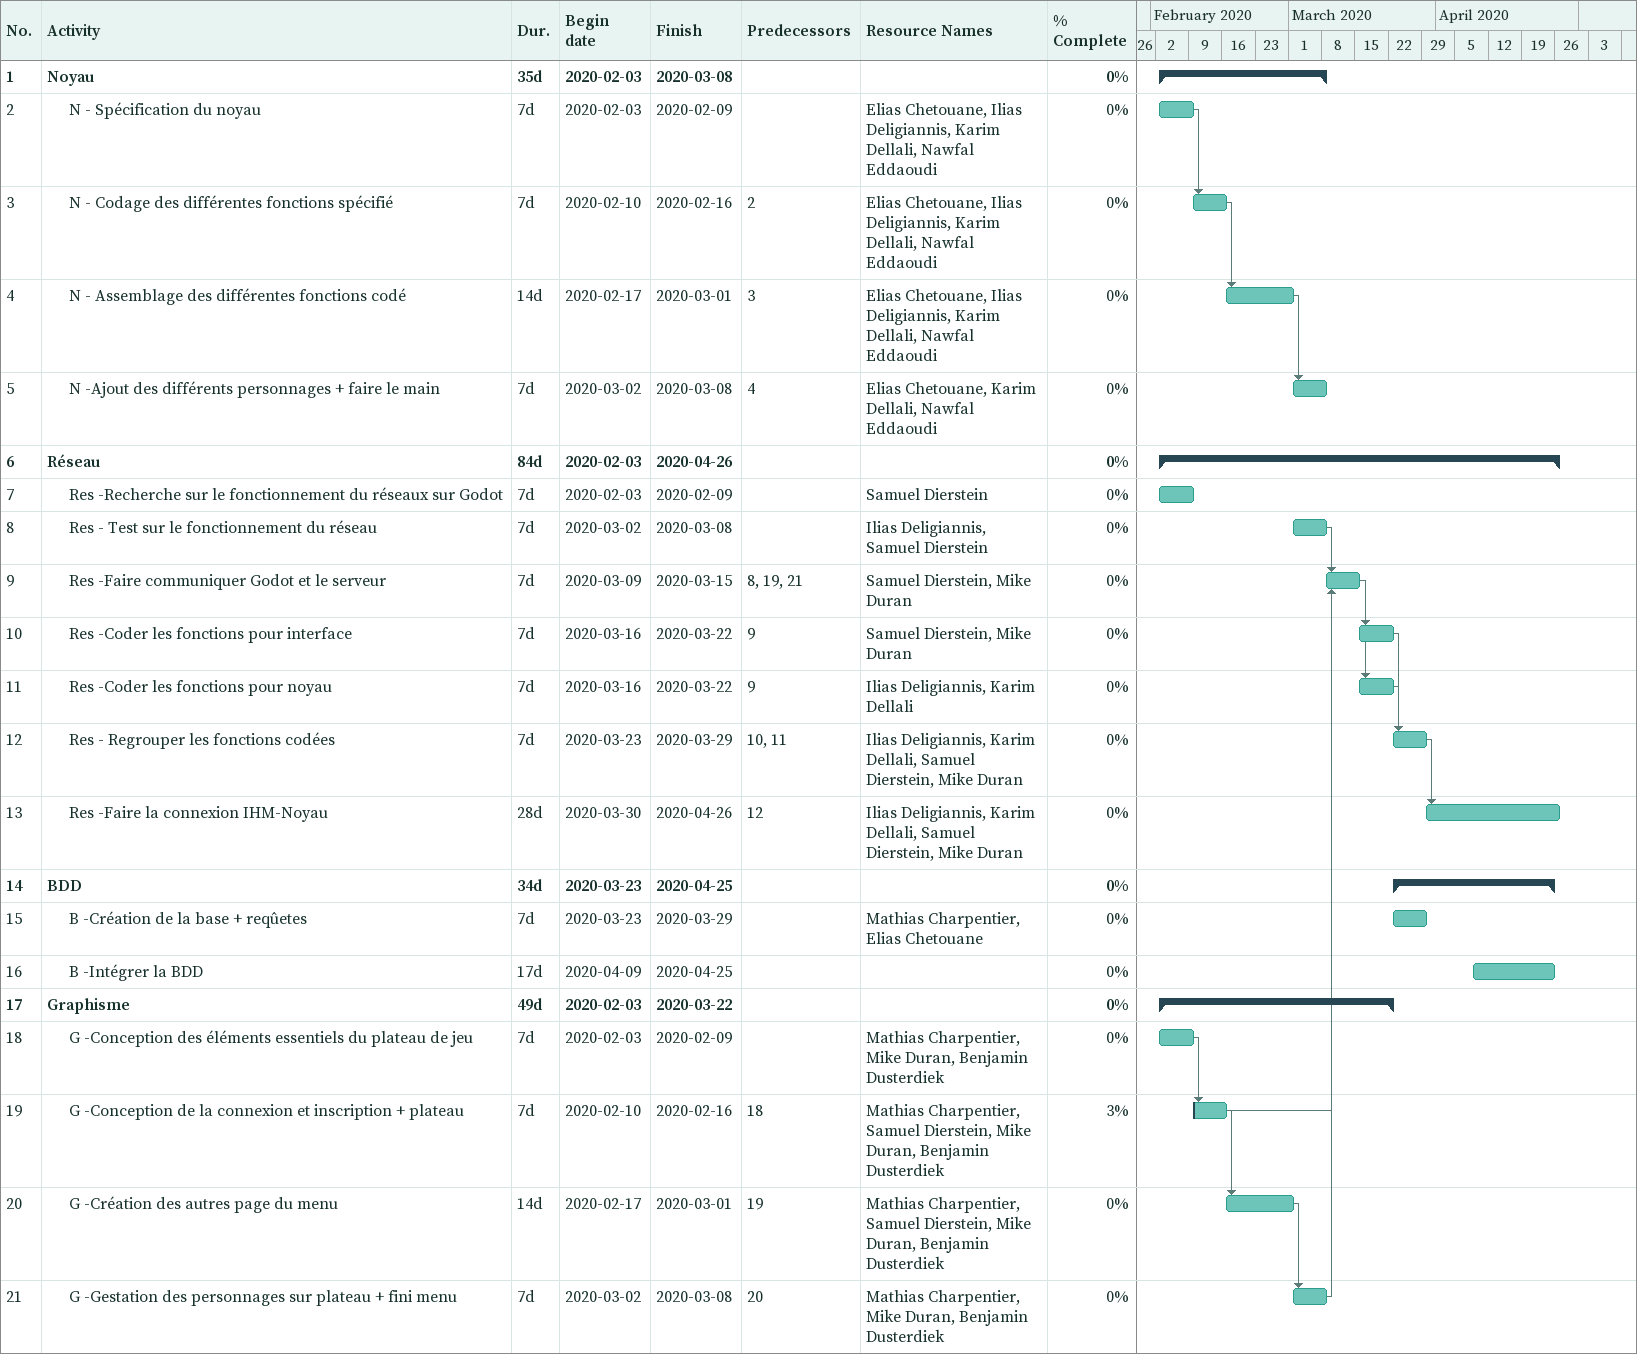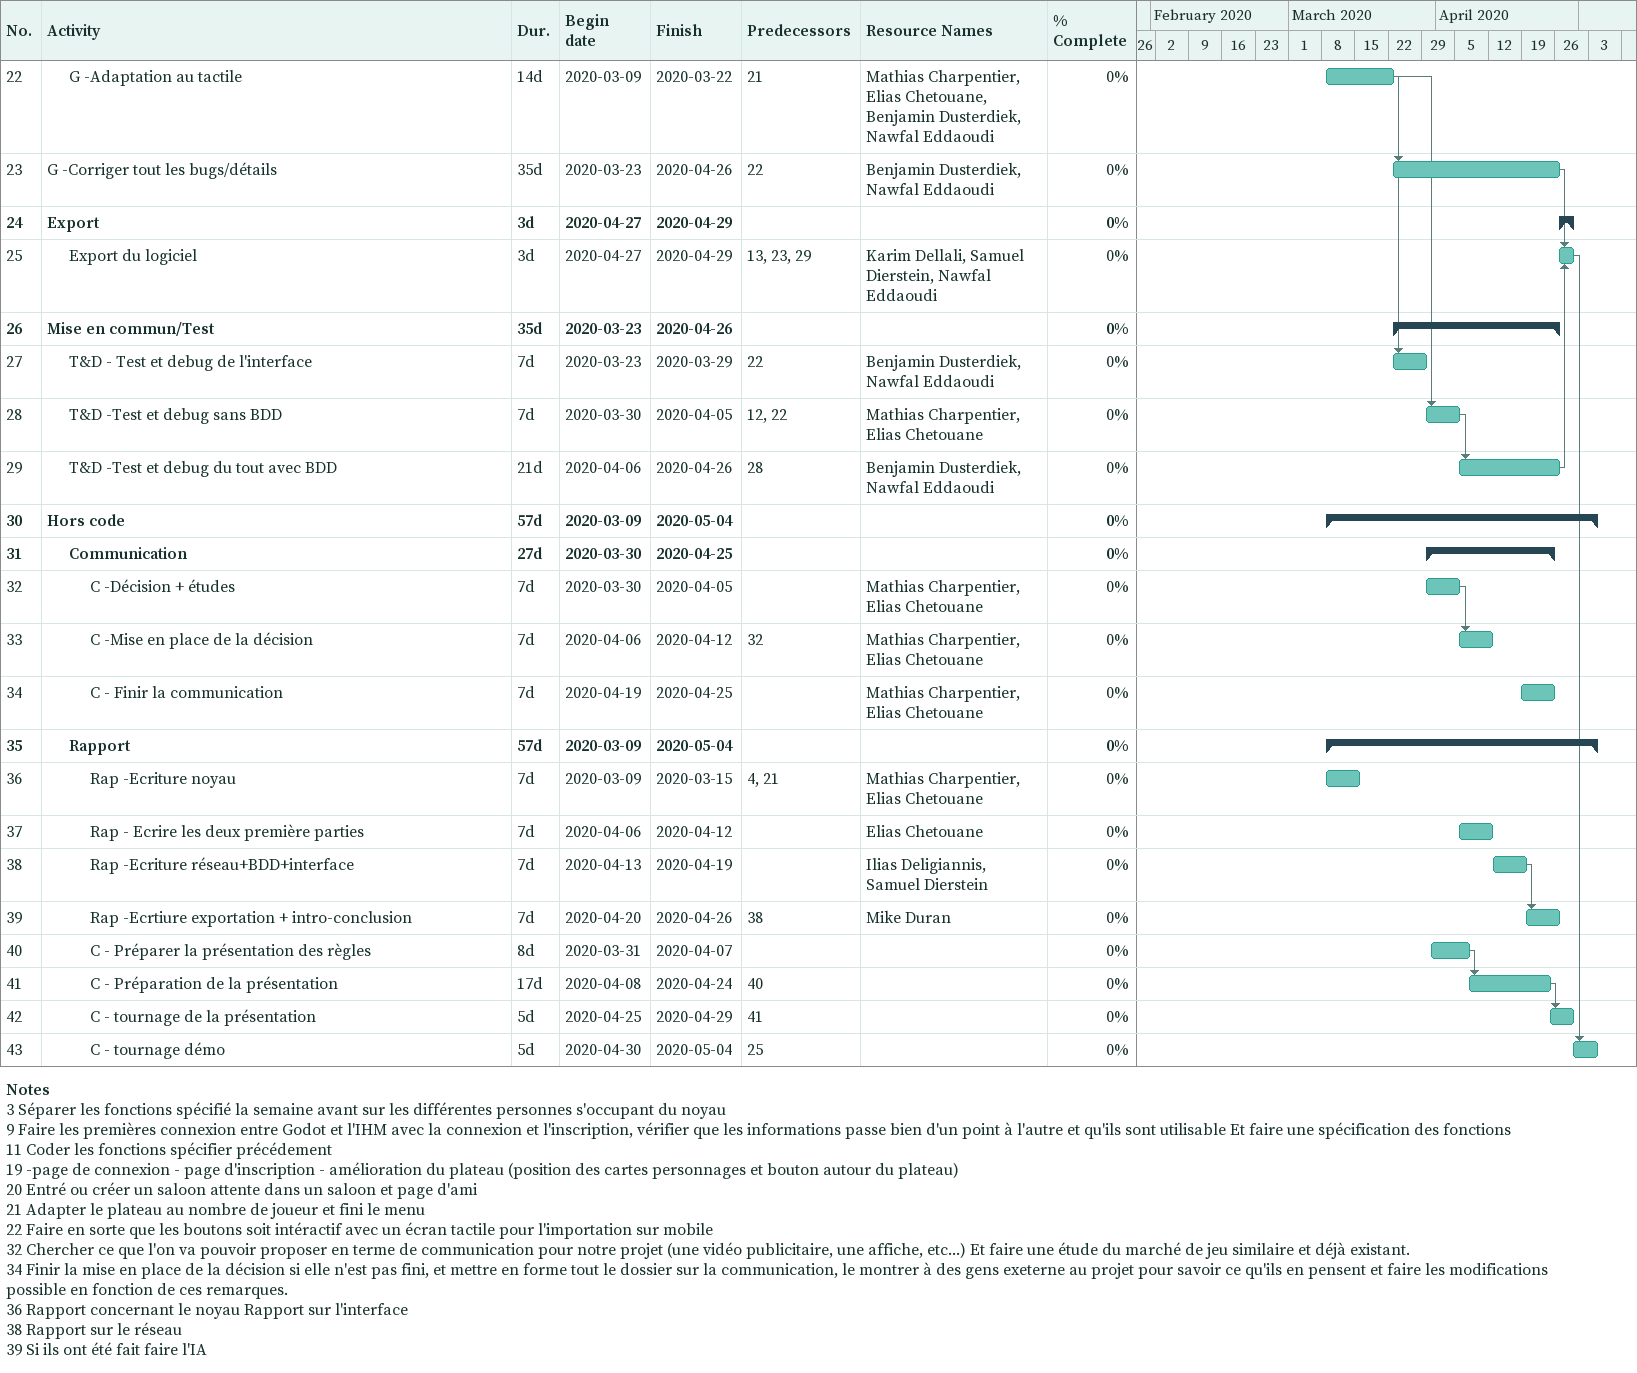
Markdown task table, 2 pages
| ID | Level | Task | Duration | Start | Finish | Predecessors | Resources | % complete |
|---|---|---|---|---|---|---|---|---|
| 1 | 1 | **Noyau** | 35d | 2020-02-03 | 2020-03-08 |  |  | 0 |
| 2 | 2 | N - Spécification du noyau | 7d | 2020-02-03 | 2020-02-09 |  | Elias Chetouane, Ilias Deligiannis, Karim Dellali, Nawfal Eddaoudi | 0 |
| 3 | 2 | N - Codage des différentes fonctions spécifié | 7d | 2020-02-10 | 2020-02-16 | 2 | Elias Chetouane, Ilias Deligiannis, Karim Dellali, Nawfal Eddaoudi | 0 |
| 4 | 2 | N - Assemblage des différentes fonctions codé | 14d | 2020-02-17 | 2020-03-01 | 3 | Elias Chetouane, Ilias Deligiannis, Karim Dellali, Nawfal Eddaoudi | 0 |
| 5 | 2 | N -Ajout des différents personnages + faire le main | 7d | 2020-03-02 | 2020-03-08 | 4 | Elias Chetouane, Karim Dellali, Nawfal Eddaoudi | 0 |
| 6 | 1 | **Réseau** | 84d | 2020-02-03 | 2020-04-26 |  |  | 0 |
| 7 | 2 | Res -Recherche sur le fonctionnement du réseaux sur Godot | 7d | 2020-02-03 | 2020-02-09 |  | Samuel Dierstein | 0 |
| 8 | 2 | Res - Test sur le fonctionnement du réseau | 7d | 2020-03-02 | 2020-03-08 |  | Ilias Deligiannis, Samuel Dierstein | 0 |
| 9 | 2 | Res -Faire communiquer Godot et le serveur | 7d | 2020-03-09 | 2020-03-15 | 8, 19, 21 | Samuel Dierstein, Mike Duran | 0 |
| 10 | 2 | Res -Coder les fonctions pour interface | 7d | 2020-03-16 | 2020-03-22 | 9 | Samuel Dierstein, Mike Duran | 0 |
| 11 | 2 | Res -Coder les fonctions pour noyau | 7d | 2020-03-16 | 2020-03-22 | 9 | Ilias Deligiannis, Karim Dellali | 0 |
| 12 | 2 | Res - Regrouper les fonctions codées | 7d | 2020-03-23 | 2020-03-29 | 10, 11 | Ilias Deligiannis, Karim Dellali, Samuel Dierstein, Mike Duran | 0 |
| 13 | 2 | Res -Faire la connexion IHM-Noyau | 28d | 2020-03-30 | 2020-04-26 | 12 | Ilias Deligiannis, Karim Dellali, Samuel Dierstein, Mike Duran | 0 |
| 14 | 1 | **BDD** | 34d | 2020-03-23 | 2020-04-25 |  |  | 0 |
| 15 | 2 | B -Création de la base + reqûetes | 7d | 2020-03-23 | 2020-03-29 |  | Mathias Charpentier, Elias Chetouane | 0 |
| 16 | 2 | B -Intégrer la BDD | 17d | 2020-04-09 | 2020-04-25 |  |  | 0 |
| 17 | 1 | **Graphisme** | 49d | 2020-02-03 | 2020-03-22 |  |  | 0 |
| 18 | 2 | G -Conception des éléments essentiels du plateau de jeu | 7d | 2020-02-03 | 2020-02-09 |  | Mathias Charpentier, Mike Duran, Benjamin Dusterdiek | 0 |
| 19 | 2 | G -Conception de la connexion et inscription + plateau | 7d | 2020-02-10 | 2020-02-16 | 18 | Mathias Charpentier, Samuel Dierstein, Mike Duran, Benjamin Dusterdiek | 3 |
| 20 | 2 | G -Création des autres page du menu | 14d | 2020-02-17 | 2020-03-01 | 19 | Mathias Charpentier, Samuel Dierstein, Mike Duran, Benjamin Dusterdiek | 0 |
| 21 | 2 | G -Gestation des personnages sur plateau + fini menu | 7d | 2020-03-02 | 2020-03-08 | 20 | Mathias Charpentier, Mike Duran, Benjamin Dusterdiek | 0 |
| 22 | 2 | G -Adaptation au tactile | 14d | 2020-03-09 | 2020-03-22 | 21 | Mathias Charpentier, Elias Chetouane, Benjamin Dusterdiek, Nawfal Eddaoudi | 0 |
| 23 | 1 | G -Corriger tout les bugs/détails | 35d | 2020-03-23 | 2020-04-26 | 22 | Benjamin Dusterdiek, Nawfal Eddaoudi | 0 |
| 24 | 1 | **Export** | 3d | 2020-04-27 | 2020-04-29 |  |  | 0 |
| 25 | 2 | Export du logiciel | 3d | 2020-04-27 | 2020-04-29 | 13, 23, 29 | Karim Dellali, Samuel Dierstein, Nawfal Eddaoudi | 0 |
| 26 | 1 | **Mise en commun/Test** | 35d | 2020-03-23 | 2020-04-26 |  |  | 0 |
| 27 | 2 | T&D - Test et debug de l'interface | 7d | 2020-03-23 | 2020-03-29 | 22 | Benjamin Dusterdiek, Nawfal Eddaoudi | 0 |
| 28 | 2 | T&D -Test et debug sans BDD | 7d | 2020-03-30 | 2020-04-05 | 12, 22 | Mathias Charpentier, Elias Chetouane | 0 |
| 29 | 2 | T&D -Test et debug du tout avec BDD | 21d | 2020-04-06 | 2020-04-26 | 28 | Benjamin Dusterdiek, Nawfal Eddaoudi | 0 |
| 30 | 1 | **Hors code** | 57d | 2020-03-09 | 2020-05-04 |  |  | 0 |
| 31 | 2 | **Communication** | 27d | 2020-03-30 | 2020-04-25 |  |  | 0 |
| 32 | 3 | C -Décision + études | 7d | 2020-03-30 | 2020-04-05 |  | Mathias Charpentier, Elias Chetouane | 0 |
| 33 | 3 | C -Mise en place de la décision | 7d | 2020-04-06 | 2020-04-12 | 32 | Mathias Charpentier, Elias Chetouane | 0 |
| 34 | 3 | C - Finir la communication | 7d | 2020-04-19 | 2020-04-25 |  | Mathias Charpentier, Elias Chetouane | 0 |
| 35 | 2 | **Rapport** | 57d | 2020-03-09 | 2020-05-04 |  |  | 0 |
| 36 | 3 | Rap -Ecriture noyau | 7d | 2020-03-09 | 2020-03-15 | 4, 21 | Mathias Charpentier, Elias Chetouane | 0 |
| 37 | 3 | Rap - Ecrire les deux première parties | 7d | 2020-04-06 | 2020-04-12 |  | Elias Chetouane | 0 |
| 38 | 3 | Rap -Ecriture réseau+BDD+interface | 7d | 2020-04-13 | 2020-04-19 |  | Ilias Deligiannis, Samuel Dierstein | 0 |
| 39 | 3 | Rap -Ecrtiure exportation + intro-conclusion | 7d | 2020-04-20 | 2020-04-26 | 38 | Mike Duran | 0 |
| 40 | 3 | C - Préparer la présentation des règles | 8d | 2020-03-31 | 2020-04-07 |  |  | 0 |
| 41 | 3 | C - Préparation de la présentation | 17d | 2020-04-08 | 2020-04-24 | 40 |  | 0 |
| 42 | 3 | C - tournage de la présentation | 5d | 2020-04-25 | 2020-04-29 | 41 |  | 0 |
| 43 | 3 | C - tournage démo | 5d | 2020-04-30 | 2020-05-04 | 25 |  | 0 |

Notes
- 3: Séparer les fonctions spécifié la semaine avant sur les différentes personnes s'occupant du noyau
- 9: Faire les premières connexion entre Godot et l'IHM avec la connexion et l'inscription, vérifier que les informations passe bien d'un point à l'autre et qu'ils sont utilisable Et faire une spécification des fonctions
- 11: Coder les fonctions spécifier précédement
- 19: -page de connexion - page d'inscription - amélioration du plateau (position des cartes personnages et bouton autour du plateau)
- 20: Entré ou créer un saloon attente dans un saloon et page d'ami
- 21: Adapter le plateau au nombre de joueur et fini le menu
- 22: Faire en sorte que les boutons soit intéractif avec un écran tactile pour l'importation sur mobile
- 32: Chercher ce que l'on va pouvoir proposer en terme de communication pour notre projet (une vidéo publicitaire, une affiche, etc...) Et faire une étude du marché de jeu similaire et déjà existant.
- 34: Finir la mise en place de la décision si elle n'est pas fini, et mettre en forme tout le dossier sur la communication, le montrer à des gens exeterne au projet pour savoir ce qu'ils en pensent et faire les modifications possible en fonction de ces remarques.
- 36: Rapport concernant le noyau Rapport sur l'interface
- 38: Rapport sur le réseau
- 39: Si ils ont été fait faire l'IA
